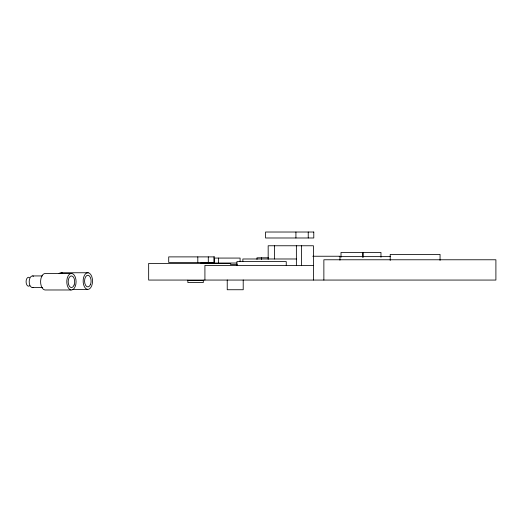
<?xml version="1.0" encoding="UTF-8"?>
<svg xmlns="http://www.w3.org/2000/svg" width="522" height="522" viewBox="0 0 522 522"><rect width="100%" height="100%" fill="white"/><g stroke="black" fill="none" stroke-linecap="round" stroke-linejoin="round"><path stroke-width="0.78" d="M312.763 256.237L339.952 256.237L339.952 260.204M339.215 256.628L390.671 256.628M214.575 256.889L168.71 256.889L168.71 262.462L214.575 262.462M268.576 257.796L256.987 257.796L256.987 259.414M296.372 258.984L242.86 258.984L242.86 261.418M200.833 263.023L236.903 263.023M230.855 263.434L148.659 263.434L148.659 280.06L495.9 280.06L495.9 259.773L323.868 259.773L323.868 280.06M230.332 264.484L237.353 264.484M313.363 265.398L204.918 265.398L204.918 280.06M61.465 272.752L88.205 272.752A8.352 4.691 -90 0 1 91.702 285.802A8.352 4.691 -90 0 1 83.598 284.666A8.352 4.691 -90 0 1 88.205 272.752M71.801 273.476A8.274 4.652 -90 0 0 67.234 285.286A8.274 4.652 -90 0 0 75.266 286.415A8.274 4.652 -90 0 0 71.801 273.476L45.61 273.476A8.274 4.652 -90 0 0 40.605 281.077A8.274 4.652 -90 0 0 44.879 289.978L71.07 289.978M32.716 275.929L42.308 275.929M187.333 280.451L203.821 280.451M32.201 287.531L42.589 287.531M72.884 289.397L87.468 289.397M440.053 260.452L440.053 254.403L390.208 254.403L390.208 260.452M380.969 257.281L380.969 252.439L341.01 252.439L341.01 257.281M363.116 252.439L363.116 257.281M362.751 252.439L362.751 257.281M313.415 280.06L313.415 245.764L268.171 245.764L268.171 259.323M308.234 232.022L308.234 237.986M301.442 245.764L301.442 265.705M296.372 245.764L296.372 265.47M295.922 232.022L295.922 237.986M286.252 265.489L286.252 261.6L236.936 261.6L236.936 265.489M274.409 245.764L274.409 258.984M261.405 257.796L261.405 259.414M243.206 279.962L243.206 289.743L227.233 289.743L227.233 279.962M240.094 261.607L240.094 258.07L214.333 258.07L214.333 263.023M218.555 258.07L218.555 263.023M213.955 256.889L213.955 262.462M208.298 256.889L208.298 262.462M203.299 280.19L203.299 282.546L187.855 282.546L187.855 280.19M197.805 256.889L197.805 262.462M33.056 287.446A5.82 3.269 -90 0 1 29.199 281.267A5.82 3.269 -90 0 1 33.552 276.242M59.077 273.535A8.352 4.691 -90 0 1 62.666 273.202M29.695 285.769A4.476 2.519 -90 0 1 26.093 281.958A4.476 2.519 -90 0 1 29.447 277.508M313.787 232.022L265.548 232.022L265.548 237.986L313.787 237.986L313.787 232.022M90.534 284.373A5.82 3.269 -90 0 0 88.094 275.277A5.82 3.269 -90 0 0 84.884 283.577A5.82 3.269 -90 0 0 90.534 284.373M74.131 285.025A5.82 3.269 -90 0 0 71.69 275.929A5.82 3.269 -90 0 0 68.48 284.229A5.82 3.269 -90 0 0 74.131 285.025"/></g></svg>
